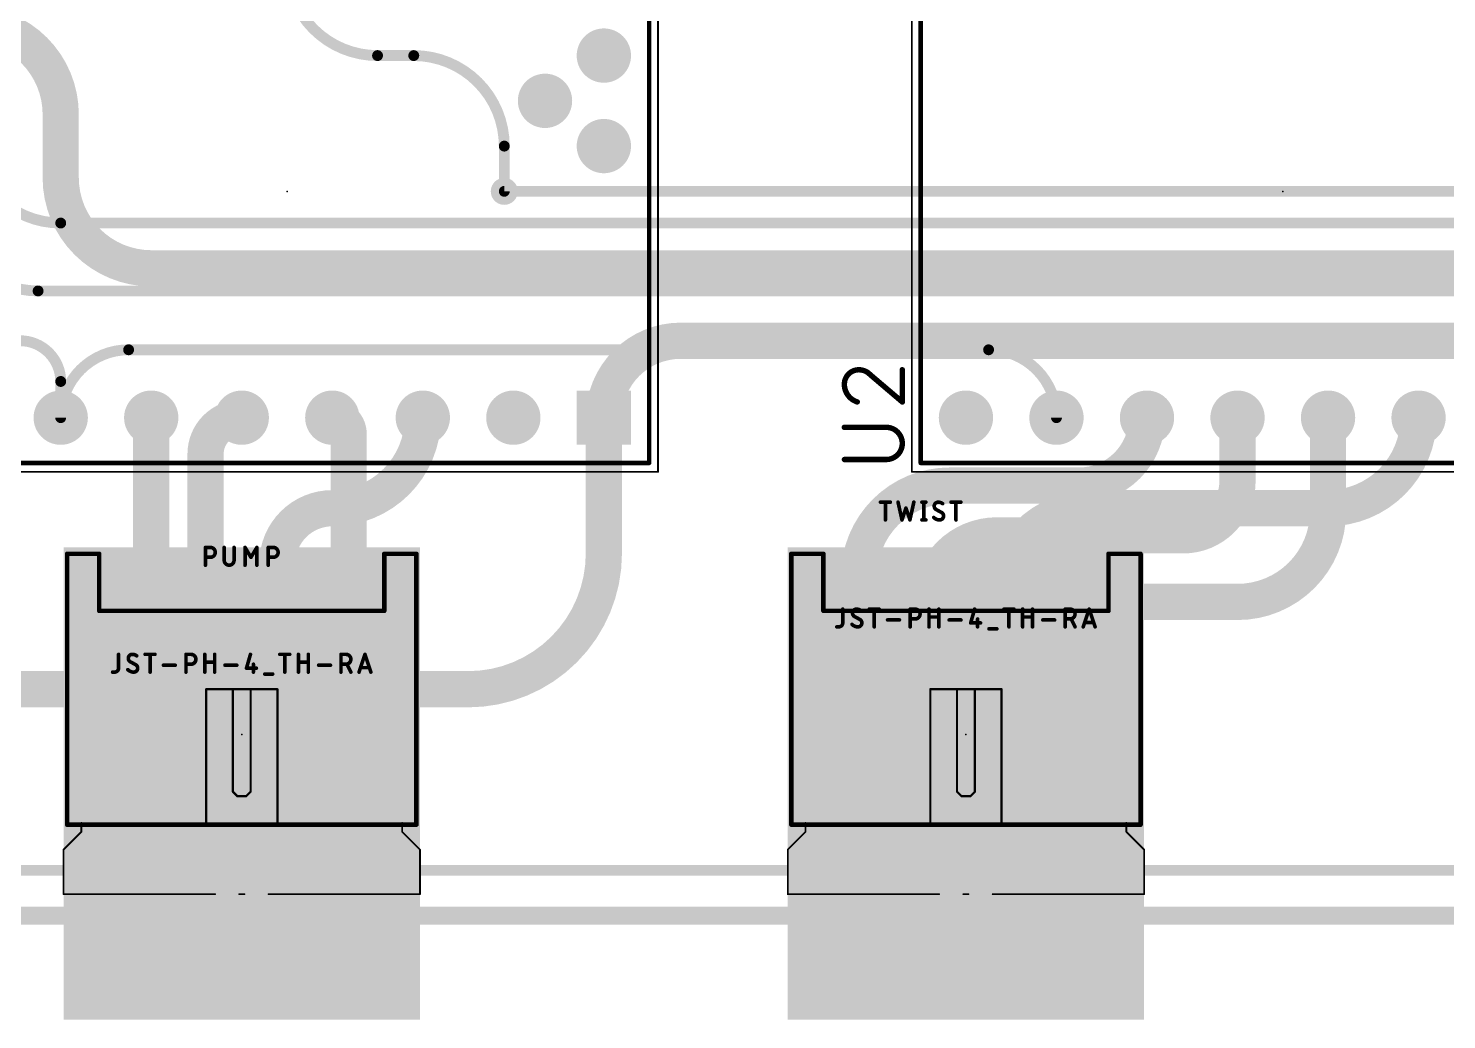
# Model space of a CAD drawing. Extents: x -4 to 102, y -3 to 61.
# Drawn here: x 32.11 to 71.91, y -2.92 to 24.89 of the extents above; entities that cross this region are included whole.
import ezdxf

# ---------------------------------------------------------------- set-up
doc = ezdxf.new("R2010")
doc.units = 0
for name, color, linetype in [('1', 12, 'CONTINUOUS'), ('16', 132, 'CONTINUOUS'), ('17', 110, 'CONTINUOUS'), ('18', 110, 'CONTINUOUS'), ('20', 31, 'CONTINUOUS'), ('21', 253, 'CONTINUOUS'), ('23', 53, 'CONTINUOUS'), ('25', 253, 'CONTINUOUS'), ('27', 253, 'CONTINUOUS'), ('39', 12, 'CONTINUOUS'), ('51', 253, 'CONTINUOUS')]:
    doc.layers.add(name, color=color, linetype=linetype)

# ---------------------------------------------------------------- blocks, each defined once
blk = doc.blocks.new('RECT')
blk.add_solid([(-0.5, -0.5), (0.5, -0.5), (-0.5, 0.5), (0.5, 0.5)])
blk = doc.blocks.new('SQUAREP')
blk.add_solid([(-0.5, -0.5), (0.5, -0.5), (-0.5, 0.5), (0.5, 0.5)])
blk = doc.blocks.new('ROUNDP')
at = {"const_width": 0.5}
blk.add_lwpolyline([(0, -0.25, 1), (0, 0.25, 1), (0, -0.25)], format="xyb", dxfattribs=at)
blk = doc.blocks.new('ROUNDV')
at = {"const_width": 0.5}
blk.add_lwpolyline([(0, -0.25, 1), (0, 0.25, 1), (0, -0.25)], format="xyb", dxfattribs=at)

msp = doc.modelspace()

# ---------------------------------------------------------------- linework, layer by layer
at = {"layer": '1'}
for points, const_width in [([(30.48, 21.971, 0.4142), (33.02, 19.431)], 0.3048), ([(45.466, 20.3962, 1), (45.466, 20.2438)], 0.1524), ([(29.845, 20.066, 0.4142), (32.385, 17.526)], 0.3048), ([(33.02, 19.5072, 1), (33.02, 19.3548)], 0.1524), ([(33.02, 19.3548, 1), (33.02, 19.5072)], 0.1524), ([(32.385, 17.6022, 1), (32.385, 17.4498)], 0.1524), ([(32.385, 17.4498, 1), (32.385, 17.6022)], 0.1524), ([(34.925, 15.875, 0.4142), (33.02, 13.97)], 0.3048), ([(34.925, 15.9512, 1), (34.925, 15.7988)], 0.1524), ([(34.925, 15.7988, 1), (34.925, 15.9512)], 0.1524), ([(60.96, 13.97, 0.4142), (59.055, 15.875)], 0.3048), ([(59.055, 15.9512, 1), (59.055, 15.7988)], 0.1524), ([(59.055, 15.9512, 1), (59.055, 15.7988)], 0.1524), ([(59.055, 15.7988, 1), (59.055, 15.9512)], 0.1524), ([(40.64, 11.43, 0.4142), (43.18, 13.97)], 1.016), ([(43.434, 13.97, 1), (42.926, 13.97)], 0.508), ([(61.595, 12.065, 0.4142), (63.5, 13.97)], 1.016), ([(63.754, 13.97, 1), (63.246, 13.97)], 0.508), ([(66.294, 13.97, 1), (65.786, 13.97)], 0.508), ([(68.58, 11.43, 0.4142), (71.12, 13.97)], 1.016), ([(71.374, 13.97, 1), (70.866, 13.97)], 0.508), ([(32.9438, 13.97, 1), (33.0962, 13.97)], 0.1524), ([(60.8838, 13.97, 1), (61.0362, 13.97)], 0.1524), ([(57.96, 12.065, 0.4142), (55.42, 9.525)], 1.016), ([(57.96, 12.319, 1), (57.96, 11.811)], 0.508), ([(57.96, 11.811, 1), (57.96, 12.319)], 0.508), ([(61.595, 12.319, 1), (61.595, 11.811)], 0.508), ([(61.595, 11.811, 1), (61.595, 12.319)], 0.508), ([(64.516, 10.668, 0.4142), (66.04, 12.192)], 1.016), ([(66.294, 12.192, 1), (65.786, 12.192)], 0.508), ([(65.786, 12.192, 1), (66.294, 12.192)], 0.508), ([(40.64, 11.43, 0.4142), (39.1, 9.89)], 1.016), ([(40.64, 11.684, 1), (40.64, 11.176)], 0.508), ([(40.64, 11.176, 1), (40.64, 11.684)], 0.508), ([(67.31, 11.684, 1), (67.31, 11.176)], 0.508), ([(68.58, 11.684, 1), (68.58, 11.176)], 0.508), ([(68.58, 11.176, 1), (68.58, 11.684)], 0.508), ([(59.288, 10.668, 0.4142), (57.42, 8.8)], 1.016), ([(59.288, 10.922, 1), (59.288, 10.414)], 0.508), ([(59.288, 10.414, 1), (59.288, 10.922)], 0.508), ([(64.516, 10.922, 1), (64.516, 10.414)], 0.508), ([(64.516, 10.414, 1), (64.516, 10.922)], 0.508), ([(39.354, 9.89, 1), (38.846, 9.89)], 0.508), ([(38.846, 9.89, 1), (39.354, 9.89)], 0.508), ([(55.674, 9.525, 1), (55.166, 9.525)], 0.508), ([(55.166, 9.525, 1), (55.674, 9.525)], 0.508), ([(38.846, 8.8, 1), (39.354, 8.8)], 0.508), ([(55.166, 8.8, 1), (55.674, 8.8)], 0.508), ([(57.166, 8.8, 1), (57.674, 8.8)], 0.508)]:
    msp.add_lwpolyline(points, format="xyb", dxfattribs=dict(at, const_width=const_width))
for points, const_width in [([(45.466, 20.32), (76.2, 20.32)], 0.3048), ([(33.02, 19.431), (78.359, 19.431)], 0.3048), ([(77.597, 17.526), (32.385, 17.526)], 0.3048), ([(34.925, 15.875), (59.055, 15.875)], 0.3048), ([(59.055, 15.875), (76.581, 15.875)], 0.3048), ([(66.04, 12.192), (66.04, 13.97)], 1.016), ([(57.96, 12.065), (61.595, 12.065)], 1.016), ([(67.31, 11.43), (68.58, 11.43)], 1.016), ([(59.288, 10.668), (64.516, 10.668)], 1.016), ([(39.1, 8.8), (39.1, 9.89)], 1.016), ([(55.42, 8.8), (55.42, 9.525)], 1.016)]:
    msp.add_lwpolyline(points, dxfattribs=dict(at, const_width=const_width))
at = {"layer": '16'}
for points, const_width in [([(39.37, 26.67, 0.4142), (41.91, 24.13)], 0.3048), ([(33.02, 22.479, 0.4142), (30.48, 25.019)], 1.016), ([(41.91, 24.2062, 1), (41.91, 24.0538)], 0.1524), ([(41.91, 24.0538, 1), (41.91, 24.2062)], 0.1524), ([(45.466, 21.59, 0.4142), (42.926, 24.13)], 0.3048), ([(42.926, 24.2062, 1), (42.926, 24.0538)], 0.1524), ([(42.926, 24.0538, 1), (42.926, 24.2062)], 0.1524), ([(33.274, 22.479, 1), (32.766, 22.479)], 0.508), ([(32.766, 22.479, 1), (33.274, 22.479)], 0.508), ([(45.5422, 21.59, 1), (45.3898, 21.59)], 0.1524), ([(45.3898, 21.59, 1), (45.5422, 21.59)], 0.1524), ([(33.02, 20.701, 0.4142), (35.56, 18.161)], 1.016), ([(33.274, 20.701, 1), (32.766, 20.701)], 0.508), ([(32.766, 20.701, 1), (33.274, 20.701)], 0.508), ([(45.3898, 20.32, 1), (45.5422, 20.32)], 0.1524), ([(35.56, 18.415, 1), (35.56, 17.907)], 0.508), ([(35.56, 17.907, 1), (35.56, 18.415)], 0.508), ([(50.419, 16.129, 0.4142), (48.26, 13.97)], 1.016), ([(50.419, 16.383, 1), (50.419, 15.875)], 0.508), ([(50.419, 15.875, 1), (50.419, 16.383)], 0.508), ([(33.02, 14.986, 0.4142), (31.877, 16.129)], 0.3048), ([(33.0962, 14.986, 1), (32.9438, 14.986)], 0.1524), ([(32.9438, 14.986, 1), (33.0962, 14.986)], 0.1524), ([(35.814, 13.97, 1), (35.306, 13.97)], 0.508), ([(38.1, 13.97, 0.4142), (37.084, 12.954)], 1.016), ([(38.1, 13.716, 1), (38.1, 14.224)], 0.508), ([(41.1, 13.51, 0.4142), (40.64, 13.97)], 1.016), ([(40.64, 14.224, 1), (40.64, 13.716)], 0.508), ([(48.514, 13.97, 1), (48.006, 13.97)], 0.508), ([(68.834, 13.97, 1), (68.326, 13.97)], 0.508), ([(32.9438, 13.97, 1), (33.0962, 13.97)], 0.1524), ([(41.354, 13.51, 1), (40.846, 13.51)], 0.508), ([(48.006, 13.97, 1), (48.514, 13.97)], 0.508), ([(40.846, 13.51, 1), (41.354, 13.51)], 0.508), ([(37.338, 12.954, 1), (36.83, 12.954)], 0.508), ([(36.83, 12.954, 1), (37.338, 12.954)], 0.508), ([(61.96, 11.43, 0.4142), (59.42, 8.89)], 1.016), ([(61.96, 11.684, 1), (61.96, 11.176)], 0.508), ([(61.96, 11.176, 1), (61.96, 11.684)], 0.508), ([(66.04, 8.8, 0.4142), (68.58, 11.34)], 1.016), ([(67.31, 11.176, 1), (67.31, 11.684)], 0.508), ([(68.834, 11.34, 1), (68.326, 11.34)], 0.508), ([(68.326, 11.34, 1), (68.834, 11.34)], 0.508), ([(44.45, 6.35, 0.4142), (48.26, 10.16)], 1.016), ([(48.514, 10.16, 1), (48.006, 10.16)], 0.508), ([(48.006, 10.16, 1), (48.514, 10.16)], 0.508), ([(35.1, 8.8, 0.4142), (35.56, 9.26)], 1.016), ([(35.814, 9.26, 1), (35.306, 9.26)], 0.508), ([(35.1, 9.054, 1), (35.1, 8.546)], 0.508), ([(35.306, 9.26, 1), (35.814, 9.26)], 0.508), ([(37.084, 8.816, 0.4142), (37.1, 8.8)], 1.016), ([(37.338, 8.816, 1), (36.83, 8.816)], 0.508), ([(37.1, 8.546, 1), (37.1, 9.054)], 0.508), ([(59.674, 8.89, 1), (59.166, 8.89)], 0.508), ([(61.42, 9.054, 1), (61.42, 8.546)], 0.508), ([(66.04, 9.054, 1), (66.04, 8.546)], 0.508), ([(66.04, 8.546, 1), (66.04, 9.054)], 0.508), ([(36.83, 8.816, 1), (37.338, 8.816)], 0.508), ([(40.846, 8.8, 1), (41.354, 8.8)], 0.508), ([(59.166, 8.89, 1), (59.674, 8.89)], 0.508), ([(59.166, 8.8, 1), (59.674, 8.8)], 0.508), ([(44.45, 6.604, 1), (44.45, 6.096)], 0.508), ([(44.45, 6.096, 1), (44.45, 6.604)], 0.508)]:
    msp.add_lwpolyline(points, format="xyb", dxfattribs=dict(at, const_width=const_width))
for points, const_width in [([(41.91, 24.13), (42.926, 24.13)], 0.3048), ([(33.02, 20.701), (33.02, 22.479)], 1.016), ([(45.466, 21.59), (45.466, 20.32)], 0.3048), ([(77.47, 18.161), (35.56, 18.161)], 1.016), ([(50.419, 16.129), (74.041, 16.129)], 1.016), ([(33.02, 14.986), (33.02, 13.97)], 0.3048), ([(35.56, 13.97), (35.56, 9.26)], 1.016), ([(48.26, 13.97), (48.26, 10.16)], 1.016), ([(68.58, 11.34), (68.58, 13.97)], 1.016), ([(41.1, 13.51), (41.1, 8.8)], 1.016), ([(37.084, 12.954), (37.084, 8.816)], 1.016), ([(61.96, 11.43), (67.31, 11.43)], 1.016), ([(59.42, 8.8), (59.42, 8.89)], 1.016), ([(61.42, 8.8), (66.04, 8.8)], 1.016), ([(44.45, 6.35), (29.21, 6.35)], 1.016), ([(0, 1.27), (100.33, 1.27)], 0.3048)]:
    msp.add_lwpolyline(points, dxfattribs=dict(at, const_width=const_width))
at = {"layer": '20', "const_width": 0.508}
msp.add_lwpolyline([(101.6, 0), (-1.27, 0)], dxfattribs=at)
at = {"layer": '21', "const_width": 0.127}
for points in [[(49.53, 12.7), (49.53, 27.94)], [(57.15, 27.94), (57.15, 12.7)], [(29.21, 12.7), (49.53, 12.7)], [(57.15, 12.7), (77.47, 12.7)], [(33.2, 2.55), (33.2, 10.15)], [(33.2, 10.15), (34.1, 10.15)], [(34.1, 10.15), (34.1, 8.55)], [(42.1, 8.55), (42.1, 10.15)], [(42.1, 10.15), (43, 10.15)], [(43, 10.15), (43, 2.55)], [(53.52, 2.55), (53.52, 10.15)], [(53.52, 10.15), (54.42, 10.15)], [(54.42, 10.15), (54.42, 8.55)], [(62.42, 8.55), (62.42, 10.15)], [(62.42, 10.15), (63.32, 10.15)], [(63.32, 10.15), (63.32, 2.55)], [(43, 2.55), (33.2, 2.55)], [(63.32, 2.55), (53.52, 2.55)]]:
    msp.add_lwpolyline(points, dxfattribs=at)
at = {"layer": '21', "const_width": 0.0635}
for points in [[(49.53, 12.6683, 1), (49.53, 12.7318)], [(57.15, 12.7318, 1), (57.15, 12.6683)], [(49.4982, 12.7, 1), (49.5618, 12.7)], [(57.1183, 12.7, 1), (57.1818, 12.7)], [(33.2, 10.1818, 1), (33.2, 10.1182)], [(33.2318, 10.15, 1), (33.1683, 10.15)], [(34.1318, 10.15, 1), (34.0682, 10.15)], [(34.1, 10.1182, 1), (34.1, 10.1818)], [(42.1318, 10.15, 1), (42.0682, 10.15)], [(42.1, 10.1818, 1), (42.1, 10.1182)], [(43.0318, 10.15, 1), (42.9682, 10.15)], [(43, 10.1182, 1), (43, 10.1818)], [(53.52, 10.1818, 1), (53.52, 10.1182)], [(53.5518, 10.15, 1), (53.4883, 10.15)], [(54.4518, 10.15, 1), (54.3882, 10.15)], [(54.42, 10.1182, 1), (54.42, 10.1818)], [(62.4518, 10.15, 1), (62.3882, 10.15)], [(62.42, 10.1818, 1), (62.42, 10.1182)], [(63.3518, 10.15, 1), (63.2882, 10.15)], [(63.32, 10.1182, 1), (63.32, 10.1818)], [(34.0682, 8.55, 1), (34.1318, 8.55)], [(42.0682, 8.55, 1), (42.1318, 8.55)], [(54.3882, 8.55, 1), (54.4518, 8.55)], [(62.3882, 8.55, 1), (62.4518, 8.55)], [(33.2, 2.5818, 1), (33.2, 2.5183)], [(33.1683, 2.55, 1), (33.2318, 2.55)], [(42.9682, 2.55, 1), (43.0318, 2.55)], [(43, 2.5183, 1), (43, 2.5818)], [(53.52, 2.5818, 1), (53.52, 2.5183)], [(53.4883, 2.55, 1), (53.5518, 2.55)], [(63.2882, 2.55, 1), (63.3518, 2.55)], [(63.32, 2.5183, 1), (63.32, 2.5818)]]:
    msp.add_lwpolyline(points, format="xyb", dxfattribs=at)
at = {"layer": '23'}
for p in [(39.37, 20.32), (67.31, 20.32), (38.1, 5.08), (58.42, 5.08)]:
    msp.add_point(p, dxfattribs=at)
at = {"layer": '25'}
for points, const_width in [([(55.4146, 15.3145, 0.4142), (55.0082, 14.9081)], 0.1524), ([(55.7307, 15.1791, 0.2053), (55.4146, 15.3145)], 0.1524), ([(55.4146, 15.3526, 1), (55.4146, 15.2764)], 0.0762), ([(55.4146, 15.2764, 1), (55.4146, 15.3526)], 0.0762), ([(55.7554, 15.2081, 1), (55.706, 15.15)], 0.0762), ([(55.7031, 15.1528, 1), (55.7583, 15.2053)], 0.0762), ([(56.6719, 15.3145, 1), (56.5957, 15.3145)], 0.0762), ([(55.0082, 14.9081, 0.3252), (55.3694, 14.4114)], 0.1524), ([(55.0463, 14.9081, 1), (54.9701, 14.9081)], 0.0762), ([(54.9701, 14.9081, 1), (55.0463, 14.9081)], 0.0762), ([(55.3577, 14.3752, 1), (55.3812, 14.4477)], 0.0762), ([(56.5957, 14.4114, 1), (56.6719, 14.4114)], 0.0762), ([(56.6091, 14.3824, 1), (56.6585, 14.4405)], 0.0762), ([(55.0082, 13.7374, 1), (55.0082, 13.6612)], 0.0762), ([(56.1822, 12.7962, 1), (56.1822, 13.6993)], 0.1524), ([(56.1822, 13.7374, 1), (56.1822, 13.6612)], 0.0762), ([(56.1822, 13.6612, 1), (56.1822, 13.7374)], 0.0762), ([(55.0082, 12.8343, 1), (55.0082, 12.7581)], 0.0762), ([(56.1822, 12.8343, 1), (56.1822, 12.7581)], 0.0762), ([(56.1822, 12.7581, 1), (56.1822, 12.8343)], 0.0762), ([(56.0216, 11.6246, 1), (56.0216, 11.5738)], 0.0508), ([(56.1854, 11.5992, 1), (56.1346, 11.5992)], 0.0508), ([(56.2984, 11.5738, 1), (56.2984, 11.6246)], 0.0508), ([(56.5393, 11.6047, 1), (56.4897, 11.5937)], 0.0508), ([(56.9823, 11.5937, 1), (56.9327, 11.6047)], 0.0508), ([(57.1846, 11.6246, 1), (57.1846, 11.5738)], 0.0508), ([(57.2654, 11.5992, 1), (57.2146, 11.5992)], 0.0508), ([(57.2954, 11.5738, 1), (57.2954, 11.6246)], 0.0508), ([(57.6402, 11.5992, 0.4142), (57.5294, 11.4884)], 0.1016), ([(57.7648, 11.5577, 0.1623), (57.6402, 11.5992)], 0.1016), ([(57.6402, 11.6246, 1), (57.6402, 11.5738)], 0.0508), ([(57.6402, 11.5738, 1), (57.6402, 11.6246)], 0.0508), ([(57.7495, 11.5373, 1), (57.78, 11.578)], 0.0508), ([(58.0016, 11.6246, 1), (58.0016, 11.5738)], 0.0508), ([(58.1654, 11.5992, 1), (58.1146, 11.5992)], 0.0508), ([(58.2784, 11.5738, 1), (58.2784, 11.6246)], 0.0508), ([(56.7601, 11.4411, 1), (56.7119, 11.425)], 0.0508), ([(56.7601, 11.425, 1), (56.7119, 11.4411)], 0.0508), ([(57.1846, 11.1262, 1), (57.1846, 11.0754)], 0.0508), ([(57.2954, 11.0754, 1), (57.2954, 11.1262)], 0.0508), ([(57.5336, 11.1879, 1), (57.4975, 11.1521)], 0.0508), ([(57.5156, 11.17, 0.2), (57.6817, 11.1008)], 0.1016), ([(57.5294, 11.4884, 0.2656), (57.5848, 11.3915)], 0.1016), ([(57.5548, 11.4884, 1), (57.504, 11.4884)], 0.0508), ([(57.504, 11.4884, 1), (57.5548, 11.4884)], 0.0508), ([(57.5969, 11.4138, 1), (57.5726, 11.3692)], 0.0508), ([(57.5719, 11.3696, 1), (57.5977, 11.4134)], 0.0508), ([(57.6817, 11.1008, 0.4142), (57.7924, 11.2116)], 0.1016), ([(57.6817, 11.1262, 1), (57.6817, 11.0754)], 0.0508), ([(57.6817, 11.0754, 1), (57.6817, 11.1262)], 0.0508), ([(57.7924, 11.2116, 0.2656), (57.7371, 11.3085)], 0.1016), ([(57.75, 11.3303, 1), (57.7242, 11.2866)], 0.0508), ([(57.7249, 11.2862, 1), (57.7492, 11.3308)], 0.0508), ([(57.8178, 11.2116, 1), (57.767, 11.2116)], 0.0508), ([(57.767, 11.2116, 1), (57.8178, 11.2116)], 0.0508), ([(56.1346, 11.1008, 1), (56.1854, 11.1008)], 0.0508), ([(56.6011, 11.1088, 1), (56.6493, 11.0928)], 0.0508), ([(56.6004, 11.0953, 1), (56.65, 11.1063)], 0.0508), ([(56.822, 11.1063, 1), (56.8716, 11.0953)], 0.0508), ([(56.8227, 11.0928, 1), (56.8709, 11.1088)], 0.0508), ([(57.2146, 11.1008, 1), (57.2654, 11.1008)], 0.0508), ([(58.1146, 11.1008, 1), (58.1654, 11.1008)], 0.0508), ([(37.105, 10.3292, 1), (37.0542, 10.3292)], 0.0508), ([(37.0796, 10.3546, 1), (37.0796, 10.3038)], 0.0508), ([(37.218, 10.0523, 1), (37.218, 10.3292)], 0.1016), ([(37.218, 10.3546, 1), (37.218, 10.3038)], 0.0508), ([(37.218, 10.3038, 1), (37.218, 10.3546)], 0.0508), ([(37.6325, 10.3292, 1), (37.5817, 10.3292)], 0.0508), ([(37.9094, 10.3292, 1), (37.8586, 10.3292)], 0.0508), ([(38.2168, 10.3292, 1), (38.166, 10.3292)], 0.0508), ([(38.2132, 10.3423, 1), (38.1696, 10.3161)], 0.0508), ([(38.5491, 10.3292, 1), (38.4983, 10.3292)], 0.0508), ([(38.5454, 10.3161, 1), (38.5019, 10.3423)], 0.0508), ([(38.869, 10.3292, 1), (38.8182, 10.3292)], 0.0508), ([(38.8436, 10.3546, 1), (38.8436, 10.3038)], 0.0508), ([(38.982, 10.0523, 1), (38.982, 10.3292)], 0.1016), ([(38.982, 10.3546, 1), (38.982, 10.3038)], 0.0508), ([(38.982, 10.3038, 1), (38.982, 10.3546)], 0.0508), ([(37.0796, 10.0777, 1), (37.0796, 10.0269)], 0.0508), ([(37.218, 10.0777, 1), (37.218, 10.0269)], 0.0508), ([(37.218, 10.0269, 1), (37.218, 10.0777)], 0.0508), ([(37.6071, 9.9692, 1), (37.884, 9.9692)], 0.1016), ([(37.6325, 9.9692, 1), (37.5817, 9.9692)], 0.0508), ([(37.5817, 9.9692, 1), (37.6325, 9.9692)], 0.0508), ([(37.9094, 9.9692, 1), (37.8586, 9.9692)], 0.0508), ([(37.8586, 9.9692, 1), (37.9094, 9.9692)], 0.0508), ([(38.3358, 10.0654, 1), (38.3793, 10.0392)], 0.0508), ([(38.3358, 10.0392, 1), (38.3793, 10.0654)], 0.0508), ([(38.8436, 10.0777, 1), (38.8436, 10.0269)], 0.0508), ([(38.982, 10.0777, 1), (38.982, 10.0269)], 0.0508), ([(38.982, 10.0269, 1), (38.982, 10.0777)], 0.0508), ([(37.0542, 9.8308, 1), (37.105, 9.8308)], 0.0508), ([(38.166, 9.8308, 1), (38.2168, 9.8308)], 0.0508), ([(38.4983, 9.8308, 1), (38.5491, 9.8308)], 0.0508), ([(38.8182, 9.8308, 1), (38.869, 9.8308)], 0.0508)]:
    msp.add_lwpolyline(points, format="xyb", dxfattribs=dict(at, const_width=const_width))
for points, const_width in [([(55.7307, 15.1791), (56.6338, 14.4114)], 0.1524), ([(56.6338, 14.4114), (56.6338, 15.3145)], 0.1524), ([(56.1822, 13.6993), (55.0082, 13.6993)], 0.1524), ([(55.0082, 12.7962), (56.1822, 12.7962)], 0.1524), ([(56.0216, 11.5992), (56.2984, 11.5992)], 0.1016), ([(56.16, 11.1008), (56.16, 11.5992)], 0.1016), ([(56.5145, 11.5992), (56.6252, 11.1008)], 0.1016), ([(56.8468, 11.1008), (56.9575, 11.5992)], 0.1016), ([(57.1846, 11.5992), (57.2954, 11.5992)], 0.1016), ([(57.24, 11.5992), (57.24, 11.1008)], 0.1016), ([(58.0016, 11.5992), (58.2784, 11.5992)], 0.1016), ([(58.14, 11.1008), (58.14, 11.5992)], 0.1016), ([(56.6252, 11.1008), (56.736, 11.4331)], 0.1016), ([(56.736, 11.4331), (56.8468, 11.1008)], 0.1016), ([(57.1846, 11.1008), (57.2954, 11.1008)], 0.1016), ([(57.7371, 11.3085), (57.5848, 11.3915)], 0.1016), ([(37.0796, 9.8308), (37.0796, 10.3292)], 0.1016), ([(37.0796, 10.3292), (37.218, 10.3292)], 0.1016), ([(37.6071, 10.3292), (37.6071, 9.9692)], 0.1016), ([(37.884, 9.9692), (37.884, 10.3292)], 0.1016), ([(38.1914, 9.8308), (38.1914, 10.3292)], 0.1016), ([(38.1914, 10.3292), (38.3575, 10.0523)], 0.1016), ([(38.3575, 10.0523), (38.5237, 10.3292)], 0.1016), ([(38.5237, 10.3292), (38.5237, 9.8308)], 0.1016), ([(38.8436, 9.8308), (38.8436, 10.3292)], 0.1016), ([(38.8436, 10.3292), (38.982, 10.3292)], 0.1016), ([(37.218, 10.0523), (37.0796, 10.0523)], 0.1016), ([(38.982, 10.0523), (38.8436, 10.0523)], 0.1016)]:
    msp.add_lwpolyline(points, dxfattribs=dict(at, const_width=const_width))
at = {"layer": '27', "const_width": 0.1016}
for points in [[(54.9629, 8.5992), (54.9629, 8.2116)], [(55.4441, 8.3085), (55.2919, 8.3915)], [(55.7086, 8.5992), (55.9855, 8.5992)], [(55.8471, 8.1008), (55.8471, 8.5992)], [(56.8551, 8.1008), (56.8551, 8.5992)], [(56.8551, 8.5992), (56.9935, 8.5992)], [(56.9935, 8.3223), (56.8551, 8.3223)], [(57.3826, 8.1008), (57.3826, 8.5992)], [(57.3826, 8.3777), (57.6595, 8.3777)], [(57.6595, 8.5992), (57.6595, 8.1008)], [(58.6634, 8.5992), (58.5526, 8.2116)], [(58.7464, 8.3223), (58.7464, 8.1008)], [(59.4886, 8.5992), (59.7655, 8.5992)], [(59.6271, 8.1008), (59.6271, 8.5992)], [(60.0106, 8.1008), (60.0106, 8.5992)], [(60.0106, 8.3777), (60.2875, 8.3777)], [(60.2875, 8.5992), (60.2875, 8.1008)], [(61.204, 8.1008), (61.204, 8.5992)], [(61.204, 8.5992), (61.3425, 8.5992)], [(61.3425, 8.3223), (61.204, 8.3223)], [(61.4809, 8.1008), (61.3702, 8.3223)], [(61.7109, 8.1008), (61.8771, 8.5992)], [(61.8771, 8.5992), (62.0432, 8.1008)], [(54.8522, 8.1008), (54.7968, 8.1008)], [(56.2209, 8.2946), (56.5532, 8.2946)], [(57.9489, 8.2946), (58.2812, 8.2946)], [(58.5526, 8.2116), (58.8295, 8.2116)], [(59.0663, 8.0454), (59.2878, 8.0454)], [(60.5769, 8.2946), (60.9092, 8.2946)], [(62.0017, 8.2254), (61.7525, 8.2254)], [(34.6429, 7.3292), (34.6429, 6.9416)], [(35.1241, 7.0385), (34.9719, 7.1215)], [(35.3886, 7.3292), (35.6655, 7.3292)], [(35.5271, 6.8308), (35.5271, 7.3292)], [(36.5351, 6.8308), (36.5351, 7.3292)], [(36.5351, 7.3292), (36.6735, 7.3292)], [(37.0626, 6.8308), (37.0626, 7.3292)], [(37.3395, 7.3292), (37.3395, 6.8308)], [(38.3434, 7.3292), (38.2326, 6.9416)], [(39.1686, 7.3292), (39.4455, 7.3292)], [(39.3071, 6.8308), (39.3071, 7.3292)], [(39.6906, 6.8308), (39.6906, 7.3292)], [(39.9675, 7.3292), (39.9675, 6.8308)], [(40.884, 6.8308), (40.884, 7.3292)], [(40.884, 7.3292), (41.0225, 7.3292)], [(41.3909, 6.8308), (41.5571, 7.3292)], [(41.5571, 7.3292), (41.7232, 6.8308)], [(34.5322, 6.8308), (34.4768, 6.8308)], [(35.9009, 7.0246), (36.2332, 7.0246)], [(36.6735, 7.0523), (36.5351, 7.0523)], [(37.0626, 7.1077), (37.3395, 7.1077)], [(37.6289, 7.0246), (37.9612, 7.0246)], [(38.2326, 6.9416), (38.5095, 6.9416)], [(38.4264, 7.0523), (38.4264, 6.8308)], [(38.7463, 6.7754), (38.9678, 6.7754)], [(39.6906, 7.1077), (39.9675, 7.1077)], [(40.2569, 7.0246), (40.5892, 7.0246)], [(41.0225, 7.0523), (40.884, 7.0523)], [(41.1609, 6.8308), (41.0502, 7.0523)], [(41.6817, 6.9554), (41.4325, 6.9554)]]:
    msp.add_lwpolyline(points, dxfattribs=at)
at = {"layer": '27'}
for points, const_width in [([(54.9883, 8.5992, 1), (54.9375, 8.5992)], 0.0508), ([(55.3472, 8.5992, 0.4142), (55.2365, 8.4884)], 0.1016), ([(55.2365, 8.4884, 0.2656), (55.2919, 8.3915)], 0.1016), ([(55.2619, 8.4884, 1), (55.2111, 8.4884)], 0.0508), ([(55.2111, 8.4884, 1), (55.2619, 8.4884)], 0.0508), ([(55.304, 8.4138, 1), (55.2797, 8.3692)], 0.0508), ([(55.279, 8.3696, 1), (55.3047, 8.4134)], 0.0508), ([(55.4718, 8.5577, 0.1623), (55.3472, 8.5992)], 0.1016), ([(55.3472, 8.6246, 1), (55.3472, 8.5738)], 0.0508), ([(55.3472, 8.5738, 1), (55.3472, 8.6246)], 0.0508), ([(55.4995, 8.2116, 0.2656), (55.4441, 8.3085)], 0.1016), ([(55.457, 8.3303, 1), (55.4312, 8.2866)], 0.0508), ([(55.4566, 8.5373, 1), (55.4871, 8.578)], 0.0508), ([(55.7086, 8.6246, 1), (55.7086, 8.5738)], 0.0508), ([(55.8725, 8.5992, 1), (55.8217, 8.5992)], 0.0508), ([(55.9855, 8.5738, 1), (55.9855, 8.6246)], 0.0508), ([(56.8805, 8.5992, 1), (56.8297, 8.5992)], 0.0508), ([(56.8551, 8.6246, 1), (56.8551, 8.5738)], 0.0508), ([(56.8551, 8.3477, 1), (56.8551, 8.2969)], 0.0508), ([(56.9935, 8.3223, 1), (56.9935, 8.5992)], 0.1016), ([(56.9935, 8.6246, 1), (56.9935, 8.5738)], 0.0508), ([(56.9935, 8.3477, 1), (56.9935, 8.2969)], 0.0508), ([(56.9935, 8.5738, 1), (56.9935, 8.6246)], 0.0508), ([(56.9935, 8.2969, 1), (56.9935, 8.3477)], 0.0508), ([(57.408, 8.5992, 1), (57.3572, 8.5992)], 0.0508), ([(57.3826, 8.4031, 1), (57.3826, 8.3523)], 0.0508), ([(57.6849, 8.5992, 1), (57.6341, 8.5992)], 0.0508), ([(57.6595, 8.3523, 1), (57.6595, 8.4031)], 0.0508), ([(58.6878, 8.5922, 1), (58.639, 8.6062)], 0.0508), ([(58.7718, 8.3223, 1), (58.721, 8.3223)], 0.0508), ([(59.4886, 8.6246, 1), (59.4886, 8.5738)], 0.0508), ([(59.6525, 8.5992, 1), (59.6017, 8.5992)], 0.0508), ([(59.7655, 8.5738, 1), (59.7655, 8.6246)], 0.0508), ([(60.036, 8.5992, 1), (59.9852, 8.5992)], 0.0508), ([(60.0106, 8.4031, 1), (60.0106, 8.3523)], 0.0508), ([(60.3129, 8.5992, 1), (60.2621, 8.5992)], 0.0508), ([(60.2875, 8.3523, 1), (60.2875, 8.4031)], 0.0508), ([(61.2294, 8.5992, 1), (61.1786, 8.5992)], 0.0508), ([(61.204, 8.6246, 1), (61.204, 8.5738)], 0.0508), ([(61.204, 8.3477, 1), (61.204, 8.2969)], 0.0508), ([(61.3425, 8.3223, 1), (61.3425, 8.5992)], 0.1016), ([(61.3425, 8.6246, 1), (61.3425, 8.5738)], 0.0508), ([(61.3425, 8.3477, 1), (61.3425, 8.2969)], 0.0508), ([(61.3425, 8.5738, 1), (61.3425, 8.6246)], 0.0508), ([(61.3425, 8.2969, 1), (61.3425, 8.3477)], 0.0508), ([(61.3929, 8.3337, 1), (61.3474, 8.311)], 0.0508), ([(61.9011, 8.6072, 1), (61.853, 8.5912)], 0.0508), ([(61.9011, 8.5912, 1), (61.853, 8.6072)], 0.0508), ([(54.7968, 8.1262, 1), (54.7968, 8.0754)], 0.0508), ([(54.8522, 8.1008, 0.4142), (54.9629, 8.2116)], 0.1016), ([(54.8522, 8.1262, 1), (54.8522, 8.0754)], 0.0508), ([(54.8522, 8.0754, 1), (54.8522, 8.1262)], 0.0508), ([(54.9883, 8.2116, 1), (54.9375, 8.2116)], 0.0508), ([(54.9375, 8.2116, 1), (54.9883, 8.2116)], 0.0508), ([(55.2226, 8.17, 0.2), (55.3888, 8.1008)], 0.1016), ([(55.2407, 8.1879, 1), (55.2046, 8.1521)], 0.0508), ([(55.3888, 8.1008, 0.4142), (55.4995, 8.2116)], 0.1016), ([(55.3888, 8.1262, 1), (55.3888, 8.0754)], 0.0508), ([(55.3888, 8.0754, 1), (55.3888, 8.1262)], 0.0508), ([(55.432, 8.2862, 1), (55.4563, 8.3308)], 0.0508), ([(55.5249, 8.2116, 1), (55.4741, 8.2116)], 0.0508), ([(55.4741, 8.2116, 1), (55.5249, 8.2116)], 0.0508), ([(55.8217, 8.1008, 1), (55.8725, 8.1008)], 0.0508), ([(56.2209, 8.32, 1), (56.2209, 8.2692)], 0.0508), ([(56.5532, 8.2692, 1), (56.5532, 8.32)], 0.0508), ([(56.8297, 8.1008, 1), (56.8805, 8.1008)], 0.0508), ([(57.3572, 8.1008, 1), (57.408, 8.1008)], 0.0508), ([(57.6341, 8.1008, 1), (57.6849, 8.1008)], 0.0508), ([(57.9489, 8.32, 1), (57.9489, 8.2692)], 0.0508), ([(58.2812, 8.2692, 1), (58.2812, 8.32)], 0.0508), ([(58.5526, 8.237, 1), (58.5526, 8.1862)], 0.0508), ([(58.5282, 8.2185, 1), (58.577, 8.2046)], 0.0508), ([(58.721, 8.1008, 1), (58.7718, 8.1008)], 0.0508), ([(58.8295, 8.1862, 1), (58.8295, 8.237)], 0.0508), ([(59.0663, 8.0708, 1), (59.0663, 8.02)], 0.0508), ([(59.2878, 8.02, 1), (59.2878, 8.0708)], 0.0508), ([(59.6017, 8.1008, 1), (59.6525, 8.1008)], 0.0508), ([(59.9852, 8.1008, 1), (60.036, 8.1008)], 0.0508), ([(60.2621, 8.1008, 1), (60.3129, 8.1008)], 0.0508), ([(60.5769, 8.32, 1), (60.5769, 8.2692)], 0.0508), ([(60.9092, 8.2692, 1), (60.9092, 8.32)], 0.0508), ([(61.1786, 8.1008, 1), (61.2294, 8.1008)], 0.0508), ([(61.4582, 8.0894, 1), (61.5036, 8.1122)], 0.0508), ([(61.6868, 8.1088, 1), (61.735, 8.0928)], 0.0508), ([(61.7525, 8.2508, 1), (61.7525, 8.2)], 0.0508), ([(62.0017, 8.2, 1), (62.0017, 8.2508)], 0.0508), ([(62.0191, 8.0928, 1), (62.0673, 8.1088)], 0.0508), ([(34.6683, 7.3292, 1), (34.6175, 7.3292)], 0.0508), ([(35.0272, 7.3292, 0.4142), (34.9165, 7.2184)], 0.1016), ([(34.9165, 7.2184, 0.2656), (34.9719, 7.1215)], 0.1016), ([(34.9419, 7.2184, 1), (34.8911, 7.2184)], 0.0508), ([(34.8911, 7.2184, 1), (34.9419, 7.2184)], 0.0508), ([(34.984, 7.1438, 1), (34.9597, 7.0992)], 0.0508), ([(34.959, 7.0996, 1), (34.9847, 7.1434)], 0.0508), ([(35.1518, 7.2877, 0.1623), (35.0272, 7.3292)], 0.1016), ([(35.0272, 7.3546, 1), (35.0272, 7.3038)], 0.0508), ([(35.0272, 7.3038, 1), (35.0272, 7.3546)], 0.0508), ([(35.1366, 7.2673, 1), (35.1671, 7.308)], 0.0508), ([(35.3886, 7.3546, 1), (35.3886, 7.3038)], 0.0508), ([(35.5525, 7.3292, 1), (35.5017, 7.3292)], 0.0508), ([(35.6655, 7.3038, 1), (35.6655, 7.3546)], 0.0508), ([(36.5605, 7.3292, 1), (36.5097, 7.3292)], 0.0508), ([(36.5351, 7.3546, 1), (36.5351, 7.3038)], 0.0508), ([(36.6735, 7.0523, 1), (36.6735, 7.3292)], 0.1016), ([(36.6735, 7.3546, 1), (36.6735, 7.3038)], 0.0508), ([(36.6735, 7.3038, 1), (36.6735, 7.3546)], 0.0508), ([(37.088, 7.3292, 1), (37.0372, 7.3292)], 0.0508), ([(37.3649, 7.3292, 1), (37.3141, 7.3292)], 0.0508), ([(38.3678, 7.3222, 1), (38.319, 7.3362)], 0.0508), ([(39.1686, 7.3546, 1), (39.1686, 7.3038)], 0.0508), ([(39.3325, 7.3292, 1), (39.2817, 7.3292)], 0.0508), ([(39.4455, 7.3038, 1), (39.4455, 7.3546)], 0.0508), ([(39.716, 7.3292, 1), (39.6652, 7.3292)], 0.0508), ([(39.9929, 7.3292, 1), (39.9421, 7.3292)], 0.0508), ([(40.9094, 7.3292, 1), (40.8586, 7.3292)], 0.0508), ([(40.884, 7.3546, 1), (40.884, 7.3038)], 0.0508), ([(41.0225, 7.0523, 1), (41.0225, 7.3292)], 0.1016), ([(41.0225, 7.3546, 1), (41.0225, 7.3038)], 0.0508), ([(41.0225, 7.3038, 1), (41.0225, 7.3546)], 0.0508), ([(41.5811, 7.3372, 1), (41.533, 7.3212)], 0.0508), ([(41.5811, 7.3212, 1), (41.533, 7.3372)], 0.0508), ([(34.4768, 6.8562, 1), (34.4768, 6.8054)], 0.0508), ([(34.5322, 6.8308, 0.4142), (34.6429, 6.9416)], 0.1016), ([(34.5322, 6.8562, 1), (34.5322, 6.8054)], 0.0508), ([(34.5322, 6.8054, 1), (34.5322, 6.8562)], 0.0508), ([(34.6683, 6.9416, 1), (34.6175, 6.9416)], 0.0508), ([(34.6175, 6.9416, 1), (34.6683, 6.9416)], 0.0508), ([(34.9026, 6.9, 0.2), (35.0688, 6.8308)], 0.1016), ([(34.9207, 6.9179, 1), (34.8846, 6.8821)], 0.0508), ([(35.0688, 6.8308, 0.4142), (35.1795, 6.9416)], 0.1016), ([(35.0688, 6.8562, 1), (35.0688, 6.8054)], 0.0508), ([(35.0688, 6.8054, 1), (35.0688, 6.8562)], 0.0508), ([(35.1795, 6.9416, 0.2656), (35.1241, 7.0385)], 0.1016), ([(35.137, 7.0603, 1), (35.1112, 7.0166)], 0.0508), ([(35.112, 7.0162, 1), (35.1363, 7.0608)], 0.0508), ([(35.2049, 6.9416, 1), (35.1541, 6.9416)], 0.0508), ([(35.1541, 6.9416, 1), (35.2049, 6.9416)], 0.0508), ([(35.5017, 6.8308, 1), (35.5525, 6.8308)], 0.0508), ([(35.9009, 7.05, 1), (35.9009, 6.9992)], 0.0508), ([(36.2332, 6.9992, 1), (36.2332, 7.05)], 0.0508), ([(36.5351, 7.0777, 1), (36.5351, 7.0269)], 0.0508), ([(36.5097, 6.8308, 1), (36.5605, 6.8308)], 0.0508), ([(36.6735, 7.0777, 1), (36.6735, 7.0269)], 0.0508), ([(36.6735, 7.0269, 1), (36.6735, 7.0777)], 0.0508), ([(37.0626, 7.1331, 1), (37.0626, 7.0823)], 0.0508), ([(37.0372, 6.8308, 1), (37.088, 6.8308)], 0.0508), ([(37.3141, 6.8308, 1), (37.3649, 6.8308)], 0.0508), ([(37.3395, 7.0823, 1), (37.3395, 7.1331)], 0.0508), ([(37.6289, 7.05, 1), (37.6289, 6.9992)], 0.0508), ([(37.9612, 6.9992, 1), (37.9612, 7.05)], 0.0508), ([(38.2326, 6.967, 1), (38.2326, 6.9162)], 0.0508), ([(38.2082, 6.9485, 1), (38.257, 6.9346)], 0.0508), ([(38.4518, 7.0523, 1), (38.401, 7.0523)], 0.0508), ([(38.401, 6.8308, 1), (38.4518, 6.8308)], 0.0508), ([(38.5095, 6.9162, 1), (38.5095, 6.967)], 0.0508), ([(38.7463, 6.8008, 1), (38.7463, 6.75)], 0.0508), ([(38.9678, 6.75, 1), (38.9678, 6.8008)], 0.0508), ([(39.2817, 6.8308, 1), (39.3325, 6.8308)], 0.0508), ([(39.6906, 7.1331, 1), (39.6906, 7.0823)], 0.0508), ([(39.6652, 6.8308, 1), (39.716, 6.8308)], 0.0508), ([(39.9421, 6.8308, 1), (39.9929, 6.8308)], 0.0508), ([(39.9675, 7.0823, 1), (39.9675, 7.1331)], 0.0508), ([(40.2569, 7.05, 1), (40.2569, 6.9992)], 0.0508), ([(40.5892, 6.9992, 1), (40.5892, 7.05)], 0.0508), ([(40.884, 7.0777, 1), (40.884, 7.0269)], 0.0508), ([(40.8586, 6.8308, 1), (40.9094, 6.8308)], 0.0508), ([(41.0225, 7.0777, 1), (41.0225, 7.0269)], 0.0508), ([(41.0225, 7.0269, 1), (41.0225, 7.0777)], 0.0508), ([(41.0729, 7.0637, 1), (41.0274, 7.041)], 0.0508), ([(41.1382, 6.8194, 1), (41.1836, 6.8422)], 0.0508), ([(41.3668, 6.8388, 1), (41.415, 6.8228)], 0.0508), ([(41.4325, 6.9808, 1), (41.4325, 6.93)], 0.0508), ([(41.6817, 6.93, 1), (41.6817, 6.9808)], 0.0508), ([(41.6991, 6.8228, 1), (41.7473, 6.8388)], 0.0508)]:
    msp.add_lwpolyline(points, format="xyb", dxfattribs=dict(at, const_width=const_width))
at = {"layer": '39', "const_width": 0.05}
for points in [[(49.78, 12.45), (49.78, 28.19)], [(56.9, 12.45), (56.9, 28.19)], [(28.96, 12.45), (49.78, 12.45)], [(56.9, 12.45), (77.72, 12.45)]]:
    msp.add_lwpolyline(points, dxfattribs=at)
at = {"layer": '39', "const_width": 0.025}
for points in [[(49.7675, 12.45, 1), (49.7925, 12.45)], [(49.78, 12.4375, 1), (49.78, 12.4625)], [(56.9, 12.4625, 1), (56.9, 12.4375)], [(56.8875, 12.45, 1), (56.9125, 12.45)]]:
    msp.add_lwpolyline(points, format="xyb", dxfattribs=at)
at = {"layer": '51'}
for points, const_width in [([(49.53, 12.7), (49.53, 27.94)], 0.127), ([(57.15, 27.94), (57.15, 12.7)], 0.127), ([(29.21, 12.7), (49.53, 12.7)], 0.127), ([(57.15, 12.7), (77.47, 12.7)], 0.127), ([(42.1, 8.55), (34.1, 8.55)], 0.127), ([(62.42, 8.55), (54.42, 8.55)], 0.127), ([(37.85, 6.35), (37.1, 6.35)], 0.0625), ([(37.1, 6.35), (37.1, 2.6)], 0.0625), ([(38.35, 6.35), (37.85, 6.35)], 0.0625), ([(37.85, 3.475), (37.85, 6.35)], 0.0625), ([(39.1, 6.35), (38.35, 6.35)], 0.0625), ([(38.35, 6.35), (38.35, 3.475)], 0.0625), ([(39.1, 2.6), (39.1, 6.35)], 0.0625), ([(58.17, 6.35), (57.42, 6.35)], 0.0625), ([(57.42, 6.35), (57.42, 2.6)], 0.0625), ([(58.67, 6.35), (58.17, 6.35)], 0.0625), ([(58.17, 3.475), (58.17, 6.35)], 0.0625), ([(59.42, 6.35), (58.67, 6.35)], 0.0625), ([(58.67, 6.35), (58.67, 3.475)], 0.0625), ([(59.42, 2.6), (59.42, 6.35)], 0.0625), ([(37.975, 3.35), (37.85, 3.475)], 0.0625), ([(38.225, 3.35), (37.975, 3.35)], 0.0625), ([(38.35, 3.475), (38.225, 3.35)], 0.0625), ([(58.295, 3.35), (58.17, 3.475)], 0.0625), ([(58.545, 3.35), (58.295, 3.35)], 0.0625), ([(58.67, 3.475), (58.545, 3.35)], 0.0625), ([(33.6, 2.35), (33.6, 2.6)], 0.05), ([(42.6, 2.6), (42.6, 2.35)], 0.05), ([(53.92, 2.35), (53.92, 2.6)], 0.05), ([(62.92, 2.6), (62.92, 2.35)], 0.05), ([(33.1, 1.85), (33.6, 2.35)], 0.05), ([(42.6, 2.35), (43.1, 1.85)], 0.05), ([(53.42, 1.85), (53.92, 2.35)], 0.05), ([(62.92, 2.35), (63.42, 1.85)], 0.05), ([(33.1, 0.6), (33.1, 1.85)], 0.05), ([(43.1, 1.85), (43.1, 0.6)], 0.05), ([(53.42, 0.6), (53.42, 1.85)], 0.05), ([(63.42, 1.85), (63.42, 0.6)], 0.05), ([(37.35, 0.6), (33.1, 0.6)], 0.05), ([(38.1725, 0.6), (38.0275, 0.6)], 0.05), ([(43.1, 0.6), (38.85, 0.6)], 0.05), ([(57.67, 0.6), (53.42, 0.6)], 0.05), ([(58.4925, 0.6), (58.3475, 0.6)], 0.05), ([(63.42, 0.6), (59.17, 0.6)], 0.05)]:
    msp.add_lwpolyline(points, dxfattribs=dict(at, const_width=const_width))
for points, const_width in [([(49.53, 12.6683, 1), (49.53, 12.7318)], 0.0635), ([(57.15, 12.7318, 1), (57.15, 12.6683)], 0.0635), ([(49.4982, 12.7, 1), (49.5618, 12.7)], 0.0635), ([(57.1183, 12.7, 1), (57.1818, 12.7)], 0.0635), ([(34.1, 8.5818, 1), (34.1, 8.5183)], 0.0635), ([(42.1, 8.5183, 1), (42.1, 8.5818)], 0.0635), ([(54.42, 8.5818, 1), (54.42, 8.5183)], 0.0635), ([(62.42, 8.5183, 1), (62.42, 8.5818)], 0.0635), ([(37.1, 6.3656, 1), (37.1, 6.3344)], 0.0313), ([(37.1156, 6.35, 1), (37.0844, 6.35)], 0.0313), ([(37.85, 6.3656, 1), (37.85, 6.3344)], 0.0313), ([(37.8656, 6.35, 1), (37.8344, 6.35)], 0.0313), ([(37.85, 6.3344, 1), (37.85, 6.3656)], 0.0313), ([(38.35, 6.3656, 1), (38.35, 6.3344)], 0.0313), ([(38.3656, 6.35, 1), (38.3344, 6.35)], 0.0313), ([(38.35, 6.3344, 1), (38.35, 6.3656)], 0.0313), ([(39.1156, 6.35, 1), (39.0844, 6.35)], 0.0313), ([(39.1, 6.3344, 1), (39.1, 6.3656)], 0.0313), ([(57.42, 6.3656, 1), (57.42, 6.3344)], 0.0313), ([(57.4356, 6.35, 1), (57.4044, 6.35)], 0.0313), ([(58.17, 6.3656, 1), (58.17, 6.3344)], 0.0313), ([(58.1856, 6.35, 1), (58.1544, 6.35)], 0.0313), ([(58.17, 6.3344, 1), (58.17, 6.3656)], 0.0313), ([(58.67, 6.3656, 1), (58.67, 6.3344)], 0.0313), ([(58.6856, 6.35, 1), (58.6544, 6.35)], 0.0313), ([(58.67, 6.3344, 1), (58.67, 6.3656)], 0.0313), ([(59.4356, 6.35, 1), (59.4044, 6.35)], 0.0313), ([(59.42, 6.3344, 1), (59.42, 6.3656)], 0.0313), ([(37.861, 3.486, 1), (37.839, 3.464)], 0.0313), ([(37.8344, 3.475, 1), (37.8656, 3.475)], 0.0313), ([(37.975, 3.3656, 1), (37.975, 3.3344)], 0.0313), ([(37.964, 3.339, 1), (37.986, 3.361)], 0.0313), ([(38.214, 3.361, 1), (38.236, 3.339)], 0.0313), ([(38.225, 3.3344, 1), (38.225, 3.3656)], 0.0313), ([(38.3344, 3.475, 1), (38.3656, 3.475)], 0.0313), ([(38.361, 3.464, 1), (38.339, 3.486)], 0.0313), ([(58.181, 3.486, 1), (58.159, 3.464)], 0.0313), ([(58.1544, 3.475, 1), (58.1856, 3.475)], 0.0313), ([(58.295, 3.3656, 1), (58.295, 3.3344)], 0.0313), ([(58.284, 3.339, 1), (58.306, 3.361)], 0.0313), ([(58.534, 3.361, 1), (58.556, 3.339)], 0.0313), ([(58.545, 3.3344, 1), (58.545, 3.3656)], 0.0313), ([(58.6544, 3.475, 1), (58.6856, 3.475)], 0.0313), ([(58.681, 3.464, 1), (58.659, 3.486)], 0.0313), ([(33.6125, 2.6, 1), (33.5875, 2.6)], 0.025), ([(37.0844, 2.6, 1), (37.1156, 2.6)], 0.0313), ([(39.0844, 2.6, 1), (39.1156, 2.6)], 0.0313), ([(42.6125, 2.6, 1), (42.5875, 2.6)], 0.025), ([(53.9325, 2.6, 1), (53.9075, 2.6)], 0.025), ([(57.4044, 2.6, 1), (57.4356, 2.6)], 0.0313), ([(59.4044, 2.6, 1), (59.4356, 2.6)], 0.0313), ([(62.9325, 2.6, 1), (62.9075, 2.6)], 0.025), ([(33.5875, 2.35, 1), (33.6125, 2.35)], 0.025), ([(33.6088, 2.3412, 1), (33.5912, 2.3588)], 0.025), ([(42.5875, 2.35, 1), (42.6125, 2.35)], 0.025), ([(42.6088, 2.3588, 1), (42.5912, 2.3412)], 0.025), ([(53.9075, 2.35, 1), (53.9325, 2.35)], 0.025), ([(53.9288, 2.3412, 1), (53.9112, 2.3588)], 0.025), ([(62.9075, 2.35, 1), (62.9325, 2.35)], 0.025), ([(62.9288, 2.3588, 1), (62.9112, 2.3412)], 0.025), ([(33.1125, 1.85, 1), (33.0875, 1.85)], 0.025), ([(33.0912, 1.8588, 1), (33.1088, 1.8412)], 0.025), ([(43.1125, 1.85, 1), (43.0875, 1.85)], 0.025), ([(43.0912, 1.8412, 1), (43.1088, 1.8588)], 0.025), ([(53.4325, 1.85, 1), (53.4075, 1.85)], 0.025), ([(53.4112, 1.8588, 1), (53.4288, 1.8412)], 0.025), ([(63.4325, 1.85, 1), (63.4075, 1.85)], 0.025), ([(63.4112, 1.8412, 1), (63.4288, 1.8588)], 0.025), ([(33.1, 0.6125, 1), (33.1, 0.5875)], 0.025), ([(33.0875, 0.6, 1), (33.1125, 0.6)], 0.025), ([(37.35, 0.5875, 1), (37.35, 0.6125)], 0.025), ([(38.0275, 0.6125, 1), (38.0275, 0.5875)], 0.025), ([(38.1725, 0.5875, 1), (38.1725, 0.6125)], 0.025), ([(38.85, 0.6125, 1), (38.85, 0.5875)], 0.025), ([(43.0875, 0.6, 1), (43.1125, 0.6)], 0.025), ([(43.1, 0.5875, 1), (43.1, 0.6125)], 0.025), ([(53.42, 0.6125, 1), (53.42, 0.5875)], 0.025), ([(53.4075, 0.6, 1), (53.4325, 0.6)], 0.025), ([(57.67, 0.5875, 1), (57.67, 0.6125)], 0.025), ([(58.3475, 0.6125, 1), (58.3475, 0.5875)], 0.025), ([(58.4925, 0.5875, 1), (58.4925, 0.6125)], 0.025), ([(59.17, 0.6125, 1), (59.17, 0.5875)], 0.025), ([(63.4075, 0.6, 1), (63.4325, 0.6)], 0.025), ([(63.42, 0.5875, 1), (63.42, 0.6125)], 0.025)]:
    msp.add_lwpolyline(points, format="xyb", dxfattribs=dict(at, const_width=const_width))

# ---------------------------------------------------------------- block references
at = {"layer": '17'}
for name, p, xscale, yscale, rotation in [('ROUNDP', (48.26, 24.13), 1.524, 1.524, 90), ('ROUNDP', (48.26, 24.13), 1.524, 1.524, 90), ('ROUNDP', (46.609, 22.86), 1.524, 1.524, 90), ('ROUNDP', (46.609, 22.86), 1.524, 1.524, 90), ('ROUNDP', (48.26, 21.59), 1.524, 1.524, 90), ('ROUNDP', (48.26, 21.59), 1.524, 1.524, 90), ('ROUNDP', (33.02, 13.97), 1.524, 1.524, 90), ('ROUNDP', (33.02, 13.97), 1.524, 1.524, 90), ('ROUNDP', (35.56, 13.97), 1.524, 1.524, 90), ('ROUNDP', (35.56, 13.97), 1.524, 1.524, 90), ('ROUNDP', (38.1, 13.97), 1.524, 1.524, 90), ('ROUNDP', (38.1, 13.97), 1.524, 1.524, 90), ('ROUNDP', (40.64, 13.97), 1.524, 1.524, 90), ('ROUNDP', (40.64, 13.97), 1.524, 1.524, 90), ('ROUNDP', (43.18, 13.97), 1.524, 1.524, 90), ('ROUNDP', (43.18, 13.97), 1.524, 1.524, 90), ('ROUNDP', (45.72, 13.97), 1.524, 1.524, 90), ('ROUNDP', (45.72, 13.97), 1.524, 1.524, 90), ('SQUAREP', (48.26, 13.97), 1.524, 1.524, 90), ('SQUAREP', (48.26, 13.97), 1.524, 1.524, 90), ('ROUNDP', (58.42, 13.97), 1.524, 1.524, 90), ('ROUNDP', (58.42, 13.97), 1.524, 1.524, 90), ('ROUNDP', (60.96, 13.97), 1.524, 1.524, 90), ('ROUNDP', (60.96, 13.97), 1.524, 1.524, 90), ('ROUNDP', (63.5, 13.97), 1.524, 1.524, 90), ('ROUNDP', (63.5, 13.97), 1.524, 1.524, 90), ('ROUNDP', (66.04, 13.97), 1.524, 1.524, 90), ('ROUNDP', (66.04, 13.97), 1.524, 1.524, 90), ('ROUNDP', (68.58, 13.97), 1.524, 1.524, 90), ('ROUNDP', (68.58, 13.97), 1.524, 1.524, 90), ('ROUNDP', (71.12, 13.97), 1.524, 1.524, 90), ('ROUNDP', (71.12, 13.97), 1.524, 1.524, 90), ('SQUAREP', (35.1, 8.8), 1.208, 1.208, 180), ('SQUAREP', (35.1, 8.8), 1.208, 1.208, 180), ('ROUNDP', (37.1, 8.8), 1.208, 1.208, 180), ('ROUNDP', (37.1, 8.8), 1.208, 1.208, 180), ('ROUNDP', (39.1, 8.8), 1.208, 1.208, 180), ('ROUNDP', (39.1, 8.8), 1.208, 1.208, 180), ('ROUNDP', (41.1, 8.8), 1.208, 1.208, 180), ('ROUNDP', (41.1, 8.8), 1.208, 1.208, 180), ('SQUAREP', (55.42, 8.8), 1.208, 1.208, 180), ('SQUAREP', (55.42, 8.8), 1.208, 1.208, 180), ('ROUNDP', (57.42, 8.8), 1.208, 1.208, 180), ('ROUNDP', (57.42, 8.8), 1.208, 1.208, 180), ('ROUNDP', (59.42, 8.8), 1.208, 1.208, 180), ('ROUNDP', (59.42, 8.8), 1.208, 1.208, 180), ('ROUNDP', (61.42, 8.8), 1.208, 1.208, 180), ('ROUNDP', (61.42, 8.8), 1.208, 1.208, 180)]:
    msp.add_blockref(name, p, dxfattribs=dict(at, xscale=xscale, yscale=yscale, rotation=rotation))
at = {"layer": '18'}
for p, xscale, yscale in [((45.466, 20.32), 0.7564, 0.7564), ((45.466, 20.32), 0.7564, 0.7564), ((67.31, 11.43), 0.9564, 0.9564), ((67.31, 11.43), 0.9564, 0.9564)]:
    msp.add_blockref('ROUNDV', p, dxfattribs=dict(at, xscale=xscale, yscale=yscale))
at = {"layer": '39', "xscale": 10, "yscale": 13.25, "rotation": 180}
for p in [(38.1, 3.705), (58.42, 3.705)]:
    msp.add_blockref('RECT', p, dxfattribs=at)

doc.saveas('drawing.dxf')
